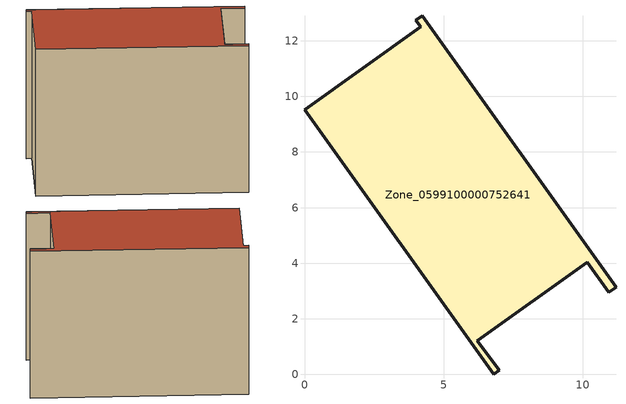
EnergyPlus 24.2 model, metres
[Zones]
Zone_0599100000752641
 floor ground (C_G): 11.2,3.14 10.94,2.95 10.16,4.03 6.21,1.21 7.01,0.15 6.81,0 0,9.52 4.17,12.5 4,12.74 4.23,12.91 z0
 wall outside (C_F): 4.17,12.5 0,9.52 6.81,0 7.01,0.15 6.21,1.21 10.16,4.03 10.94,2.95 11.2,3.14 4.23,12.91 4,12.74 4.17,12.5 z0:8.79
 roof outside (C_R): 11.2,3.14 4.23,12.91 4,12.74 4.17,12.5 0,9.52 6.81,0 7.01,0.15 6.21,1.21 10.16,4.03 10.94,2.95 z8.79
[BUILDING]
Pand.0599100000752641: North Axis=0; Terrain=City; Loads Convergence Tolerance Value=0.04; Temperature Convergence Tolerance Value=0.4; Solar Distribution=FullExterior; Maximum Number of Warmup Days=25; Minimum Number of Warmup Days=1
[Site:Location]
Rotterdam.The.Hague.AP_ZH_NLD Design_Conditions: Latitude=51.96; Longitude=4.45; Time Zone=1; Elevation=-4.5
[SITE:GROUNDTEMPERATURE:BUILDINGSURFACE]
18, 18, 18, 18, 18, 18, 18, 18, 18, 18, 18, 18
[MATERIAL] Thermal Absorptance=0.9; Solar Absorptance=0.7; Visible Absorptance=0.7
Name | Roughness | Thickness | Conductivity | Density | Specific Heat
G.TI.2006-2014 | MediumSmooth | 0.15 | 0.06 | 540 | 1210
F.TI.2006-2014 | Rough | 0.3 | 0.12 | 1920 | 840
R.TI.2006-2014 | MediumRough | 0.2 | 0.08 | 1500 | 1000
[CONSTRUCTION]
C_G: G.TI.2006-2014
C_F: F.TI.2006-2014
C_R: R.TI.2006-2014
[ZONE]
Zone_0599100000752641: Type=1; Multiplier=1; Ceiling Height=Autocalculate; Volume=Autocalculate; Floor Area=autocalculate; Part of Total Floor Area=Yes
[ZONEINFILTRATION:DESIGNFLOWRATE]
Infil_Zone_0599100000752641: Zone or ZoneList or Space or SpaceList=Zone_0599100000752641; Schedule=AlwaysOn; Design Flow Rate Calculation Method=Flow/Area; Flow Rate per Floor Area=0.0015; Constant Term Coefficient=1; Temperature Term Coefficient=0; Velocity Term Coefficient=0; Velocity Squared Term Coefficient=0
[HVACTEMPLATE:ZONE:IDEALLOADSAIRSYSTEM]
Zone_0599100000752641: Maximum Heating Supply Air Temperature=50; Minimum Cooling Supply Air Temperature=13; Maximum Heating Supply Air Humidity Ratio=0.0156; Minimum Cooling Supply Air Humidity Ratio=0.0077; Heating Limit=NoLimit; Cooling Limit=NoLimit; Dehumidification Control Type=ConstantSensibleHeatRatio; Cooling Sensible Heat Ratio=0.7; Dehumidification Setpoint=60; Humidification Control Type=None; Humidification Setpoint=30; Outdoor Air Method=None; Outdoor Air Flow Rate per Person=0.00944; Outdoor Air Flow Rate per Zone Floor Area=0; Outdoor Air Flow Rate per Zone=0; Demand Controlled Ventilation Type=None; Outdoor Air Economizer Type=NoEconomizer; Heat Recovery Type=None; Sensible Heat Recovery Effectiveness=0.7; Latent Heat Recovery Effectiveness=0.65
[ZONECONTROL:THERMOSTAT]
ThermostatControl_Zone_0599100000752641: Zone or ZoneList=Zone_0599100000752641; Control Type Schedule=DualSetpointControlType; Control 1=Thermostat_Zone_0599100000752641; Temperature Difference Between Cutout And Setpoint=0
[THERMOSTATSETPOINT:DUALSETPOINT]
Thermostat_Zone_0599100000752641: Heating Setpoint Temperature Schedule=HeatingSetpoint_Zone_0599100000752641; Cooling Setpoint Temperature Schedule=CoolingSetpoint_Zone_0599100000752641
[SCHEDULE:COMPACT]
HeatingSetpoint_Zone_0599100000752641: Through: 12/31, For: AllDays, Until: 24:00, 21
CoolingSetpoint_Zone_0599100000752641: Through: 12/31, For: AllDays, Until: 24:00, 24
DualSetpointControlType: Through: 12/31, For: AllDays, Until: 24:00, 4
AlwaysOn: Through: 12/31, For: AllDays, Until: 24:00, 1
